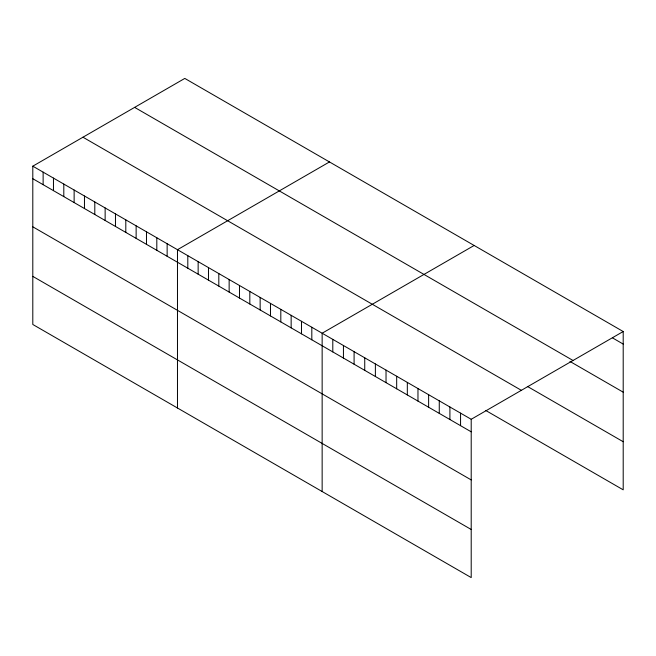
<?xml version="1.0" encoding="UTF-8"?>
<svg xmlns="http://www.w3.org/2000/svg" width="656" height="656" viewBox="0 0 656 656"><rect width="100%" height="100%" fill="white"/><g stroke="black" fill="none" stroke-linecap="round" stroke-linejoin="round"><path stroke-width="0.98" d="M623.2 331.526L471.205 419.282L471.205 577.583L32.8 324.474L32.8 166.173L184.795 78.417L623.2 331.526L623.2 489.827L485.678 410.435M329.468 161.942L177.473 249.698L177.473 407.999M474.14 245.467L322.145 333.223L322.145 491.524M612.556 337.922L623.2 344.072M134.636 107.379L573.041 360.488M569.966 361.44L623.2 392.173M527.375 386.409L623.2 441.726M82.959 137.211L521.364 390.32M32.8 166.173L471.205 419.282M32.8 178.711L471.205 431.82M32.8 226.812L471.205 479.921M32.8 276.373L471.205 529.482M460.561 413.132L460.561 425.678M449.909 406.991L449.909 419.528M439.266 400.841L439.266 413.378M428.622 394.691L428.622 407.237M417.97 388.549L417.97 401.087M407.327 382.399L407.327 394.937M396.675 376.249L396.675 388.795M386.031 370.107L386.031 382.645M375.38 363.957L375.38 376.503M364.736 357.815L364.736 370.353M354.092 351.665L354.092 364.203M343.441 345.515L343.441 358.061M332.797 339.373L332.797 351.911M311.813 327.254L311.813 339.8M301.481 321.292L301.481 333.83M291.149 315.323L291.149 327.869M280.809 309.361L280.809 321.899M270.477 303.392L270.477 315.93M260.145 297.422L260.145 309.968M249.813 291.461L249.813 303.999M239.481 285.491L239.481 298.037M229.141 279.53L229.141 292.068M218.809 273.56L218.809 286.098M208.477 267.599L208.477 280.137M198.145 261.629L198.145 274.167M187.805 255.66L187.805 268.206M167.141 243.729L167.141 256.275M156.809 237.767L156.809 250.305M146.477 231.798L146.477 244.335M136.136 225.828L136.136 238.374M125.804 219.867L125.804 232.404M115.472 213.897L115.472 226.443M105.14 207.936L105.14 220.473M94.8 201.966L94.8 214.504M84.468 196.005L84.468 208.542M74.136 190.035L74.136 202.573M63.804 184.065L63.804 196.611M53.464 178.104L53.464 190.642M43.132 172.134L43.132 184.68"/></g></svg>
